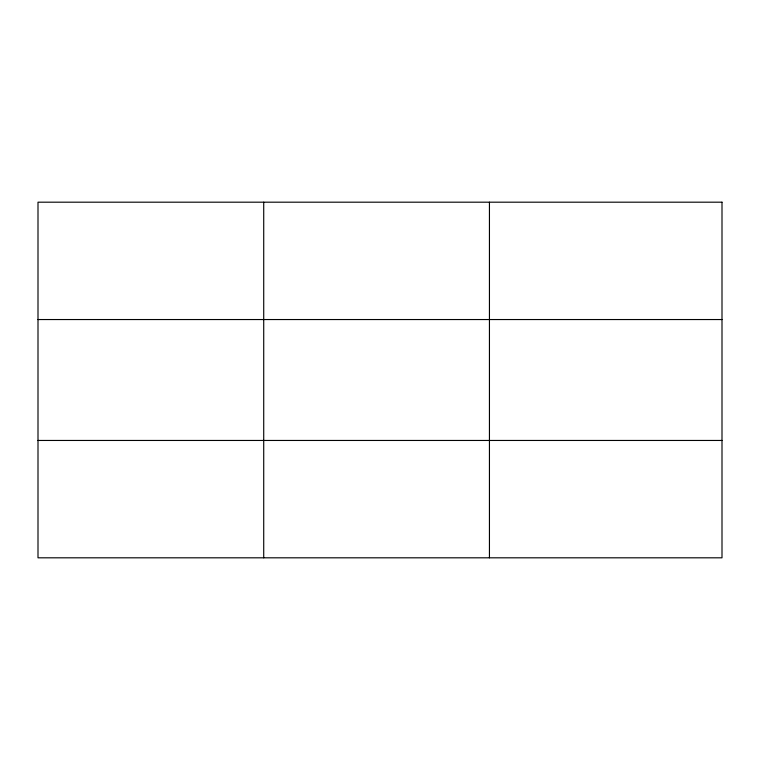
<?xml version="1.0" encoding="UTF-8"?>
<svg xmlns="http://www.w3.org/2000/svg" width="760" height="760" viewBox="0 0 760 760"><rect width="100%" height="100%" fill="white"/><g stroke="black" fill="none" stroke-linecap="round" stroke-linejoin="round"><path stroke-width="1.14" d="M263.72 557.811L263.72 202.189M489.44 557.811L489.44 202.189M38 319.542L722 319.542M38 440.458L722 440.458M722 202.189L722 557.811L38 557.811L38 202.189L722 202.189"/></g></svg>
